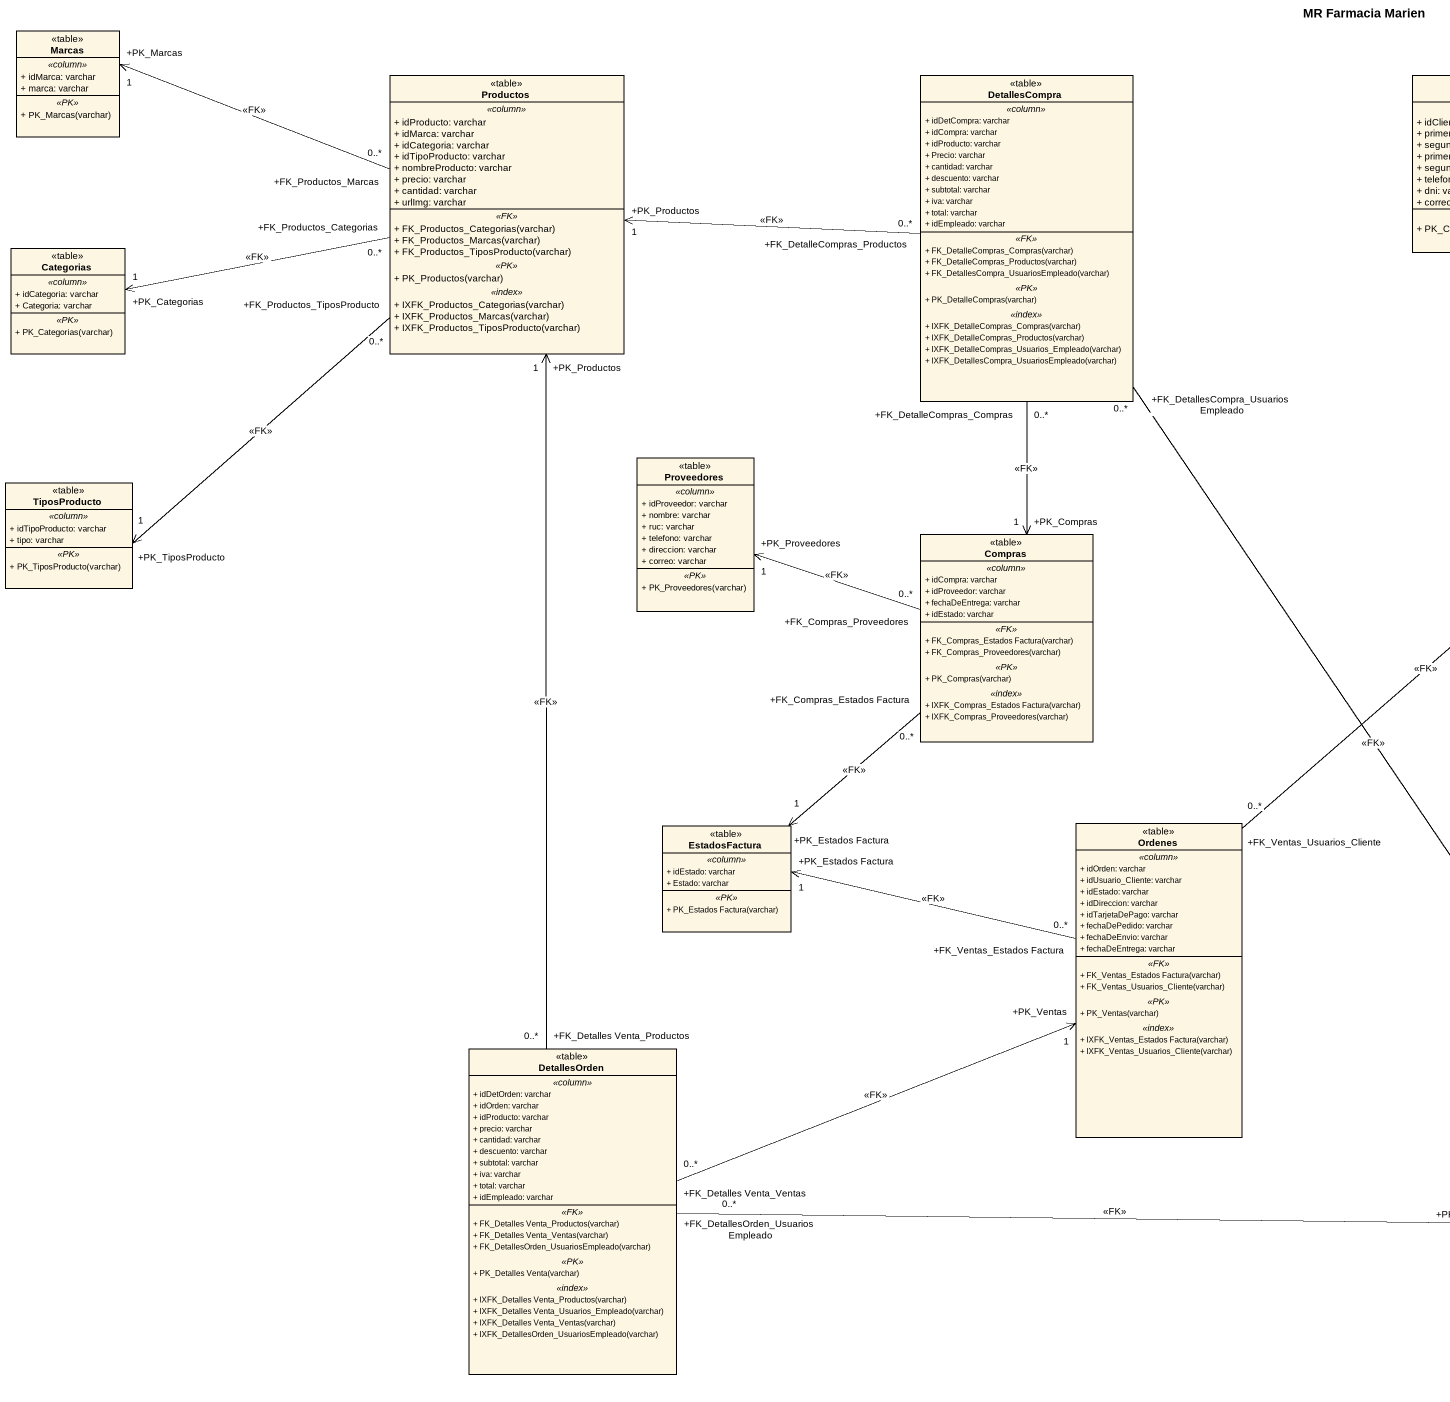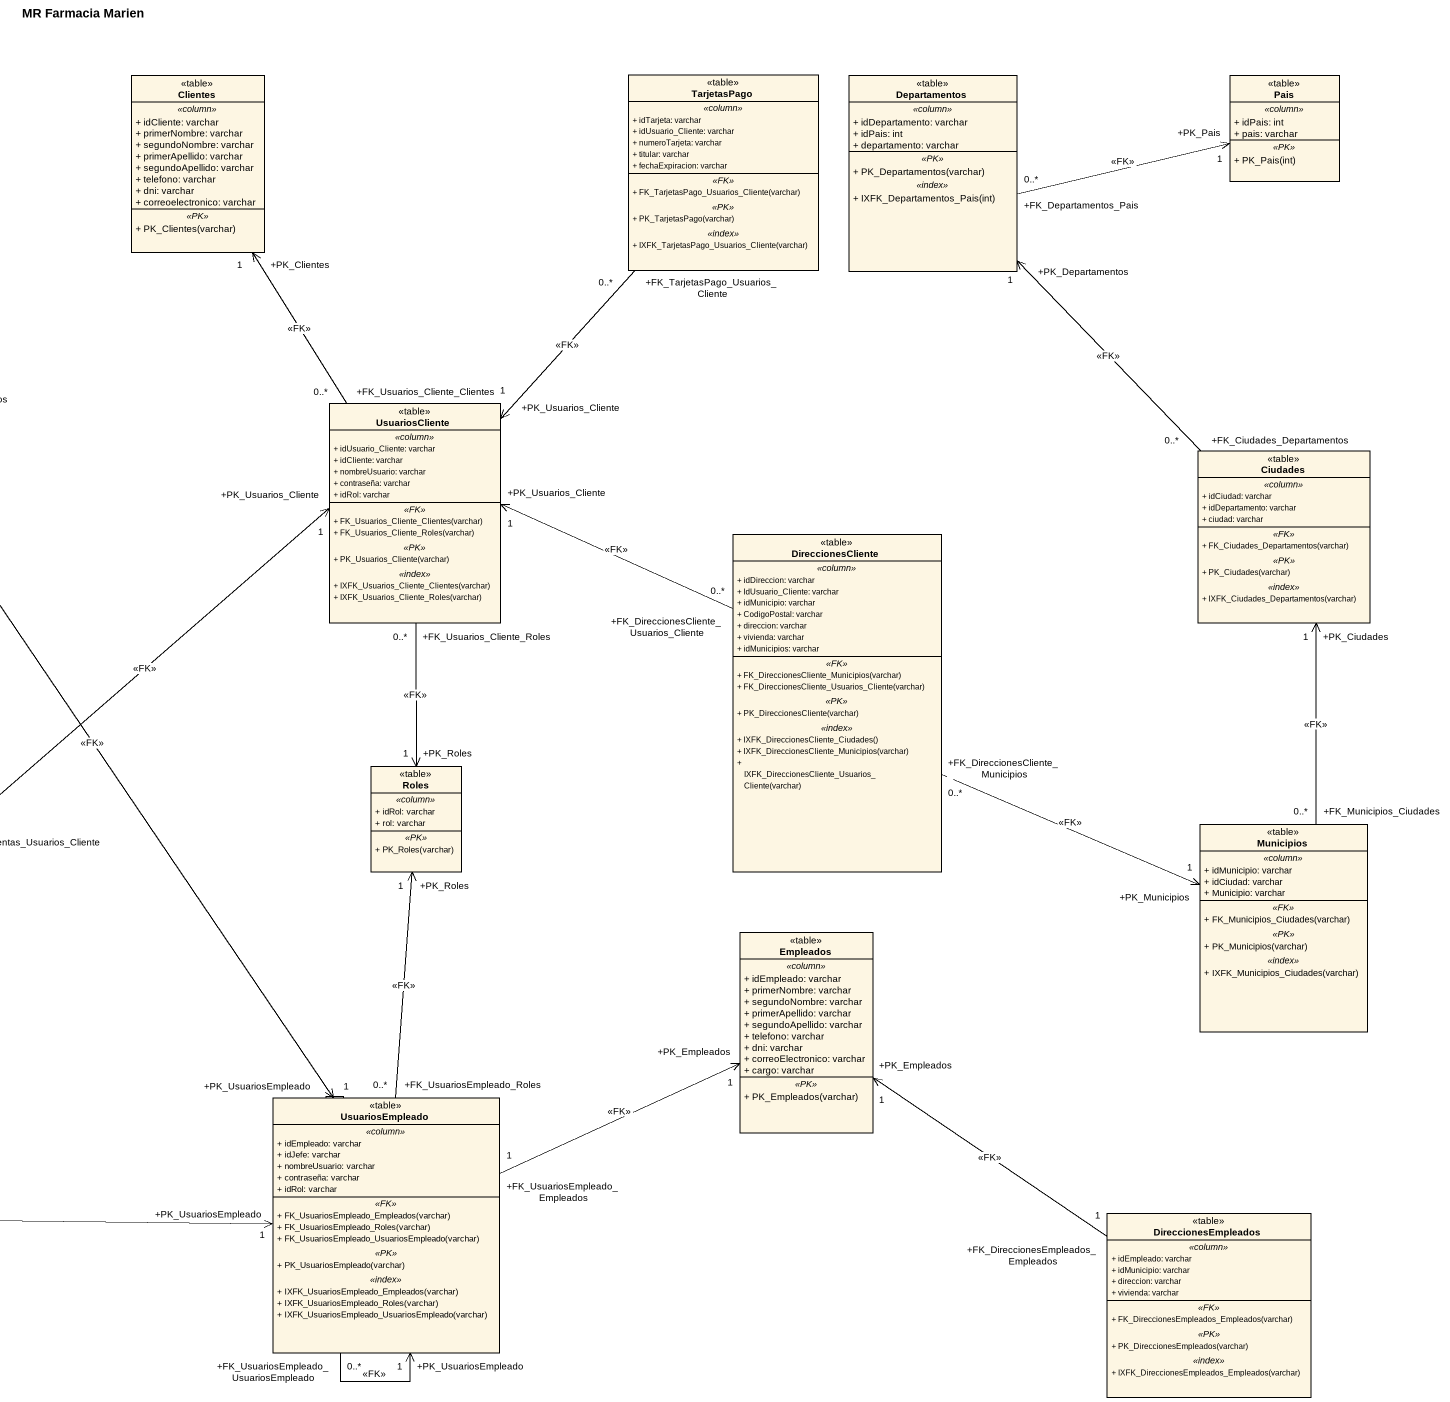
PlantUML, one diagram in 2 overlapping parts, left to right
@startuml
title MR Farmacia Marien
hide circle
hide empty members
skinparam classAttributeIconSize 0
class Marcas <<table>> {
  .. <<column>> ..
  + idMarca: varchar
  + marca: varchar
  .. <<PK>> ..
  + PK_Marcas(varchar)
}
class Productos <<table>> {
  .. <<column>> ..
  + idProducto: varchar
  + idMarca: varchar
  + idCategoria: varchar
  + idTipoProducto: varchar
  + nombreProducto: varchar
  + precio: varchar
  + cantidad: varchar
  + urlImg: varchar
  .. <<FK>> ..
  + FK_Productos_Categorias(varchar)
  + FK_Productos_Marcas(varchar)
  + FK_Productos_TiposProducto(varchar)
  .. <<PK>> ..
  + PK_Productos(varchar)
  .. <<index>> ..
  + IXFK_Productos_Categorias(varchar)
  + IXFK_Productos_Marcas(varchar)
  + IXFK_Productos_TiposProducto(varchar)
}
class DetallesCompra <<table>> {
  .. <<column>> ..
  + idDetCompra: varchar
  + idCompra: varchar
  + idProducto: varchar
  + Precio: varchar
  + cantidad: varchar
  + descuento: varchar
  + subtotal: varchar
  + iva: varchar
  + total: varchar
  + idEmpleado: varchar
  .. <<FK>> ..
  + FK_DetalleCompras_Compras(varchar)
  + FK_DetalleCompras_Productos(varchar)
  + FK_DetallesCompra_UsuariosEmpleado(varchar)
  .. <<PK>> ..
  + PK_DetalleCompras(varchar)
  .. <<index>> ..
  + IXFK_DetalleCompras_Compras(varchar)
  + IXFK_DetalleCompras_Productos(varchar)
  + IXFK_DetalleCompras_Usuarios_Empleado(varchar)
  + IXFK_DetallesCompra_UsuariosEmpleado(varchar)
}
class Clientes <<table>> {
  .. <<column>> ..
  + idCliente: varchar
  + primerNombre: varchar
  + segundoNombre: varchar
  + primerApellido: varchar
  + segundoApellido: varchar
  + telefono: varchar
  + dni: varchar
  + correoelectronico: varchar
  .. <<PK>> ..
  + PK_Clientes(varchar)
}
class TarjetasPago <<table>> {
  .. <<column>> ..
  + idTarjeta: varchar
  + idUsuario_Cliente: varchar
  + numeroTarjeta: varchar
  + titular: varchar
  + fechaExpiracion: varchar
  .. <<FK>> ..
  + FK_TarjetasPago_Usuarios_Cliente(varchar)
  .. <<PK>> ..
  + PK_TarjetasPago(varchar)
  .. <<index>> ..
  + IXFK_TarjetasPago_Usuarios_Cliente(varchar)
}
class Departamentos <<table>> {
  .. <<column>> ..
  + idDepartamento: varchar
  + idPais: int
  + departamento: varchar
  .. <<PK>> ..
  + PK_Departamentos(varchar)
  .. <<index>> ..
  + IXFK_Departamentos_Pais(int)
}
class Pais <<table>> {
  .. <<column>> ..
  + idPais: int
  + pais: varchar
  .. <<PK>> ..
  + PK_Pais(int)
}
class Categorias <<table>> {
  .. <<column>> ..
  + idCategoria: varchar
  + Categoria: varchar
  .. <<PK>> ..
  + PK_Categorias(varchar)
}
class UsuariosCliente <<table>> {
  .. <<column>> ..
  + idUsuario_Cliente: varchar
  + idCliente: varchar
  + nombreUsuario: varchar
  + contraseña: varchar
  + idRol: varchar
  .. <<FK>> ..
  + FK_Usuarios_Cliente_Clientes(varchar)
  + FK_Usuarios_Cliente_Roles(varchar)
  .. <<PK>> ..
  + PK_Usuarios_Cliente(varchar)
  .. <<index>> ..
  + IXFK_Usuarios_Cliente_Clientes(varchar)
  + IXFK_Usuarios_Cliente_Roles(varchar)
}
class TiposProducto <<table>> {
  .. <<column>> ..
  + idTipoProducto: varchar
  + tipo: varchar
  .. <<PK>> ..
  + PK_TiposProducto(varchar)
}
class Proveedores <<table>> {
  .. <<column>> ..
  + idProveedor: varchar
  + nombre: varchar
  + ruc: varchar
  + telefono: varchar
  + direccion: varchar
  + correo: varchar
  .. <<PK>> ..
  + PK_Proveedores(varchar)
}
class Ciudades <<table>> {
  .. <<column>> ..
  + idCiudad: varchar
  + idDepartamento: varchar
  + ciudad: varchar
  .. <<FK>> ..
  + FK_Ciudades_Departamentos(varchar)
  .. <<PK>> ..
  + PK_Ciudades(varchar)
  .. <<index>> ..
  + IXFK_Ciudades_Departamentos(varchar)
}
class Compras <<table>> {
  .. <<column>> ..
  + idCompra: varchar
  + idProveedor: varchar
  + fechaDeEntrega: varchar
  + idEstado: varchar
  .. <<FK>> ..
  + FK_Compras_Estados Factura(varchar)
  + FK_Compras_Proveedores(varchar)
  .. <<PK>> ..
  + PK_Compras(varchar)
  .. <<index>> ..
  + IXFK_Compras_Estados Factura(varchar)
  + IXFK_Compras_Proveedores(varchar)
}
class DireccionesCliente <<table>> {
  .. <<column>> ..
  + idDireccion: varchar
  + IdUsuario_Cliente: varchar
  + idMunicipio: varchar
  + CodigoPostal: varchar
  + direccion: varchar
  + vivienda: varchar
  + idMunicipios: varchar
  .. <<FK>> ..
  + FK_DireccionesCliente_Municipios(varchar)
  + FK_DireccionesCliente_Usuarios_Cliente(varchar)
  .. <<PK>> ..
  + PK_DireccionesCliente(varchar)
  .. <<index>> ..
  + IXFK_DireccionesCliente_Ciudades()
  + IXFK_DireccionesCliente_Municipios(varchar)
  + IXFK_DireccionesCliente_Usuarios_Cliente(varchar)
}
class Roles <<table>> {
  .. <<column>> ..
  + idRol: varchar
  + rol: varchar
  .. <<PK>> ..
  + PK_Roles(varchar)
}
class EstadosFactura <<table>> {
  .. <<column>> ..
  + idEstado: varchar
  + Estado: varchar
  .. <<PK>> ..
  + PK_Estados Factura(varchar)
}
class Ordenes <<table>> {
  .. <<column>> ..
  + idOrden: varchar
  + idUsuario_Cliente: varchar
  + idEstado: varchar
  + idDireccion: varchar
  + idTarjetaDePago: varchar
  + fechaDePedido: varchar
  + fechaDeEnvio: varchar
  + fechaDeEntrega: varchar
  .. <<FK>> ..
  + FK_Ventas_Estados Factura(varchar)
  + FK_Ventas_Usuarios_Cliente(varchar)
  .. <<PK>> ..
  + PK_Ventas(varchar)
  .. <<index>> ..
  + IXFK_Ventas_Estados Factura(varchar)
  + IXFK_Ventas_Usuarios_Cliente(varchar)
}
class Municipios <<table>> {
  .. <<column>> ..
  + idMunicipio: varchar
  + idCiudad: varchar
  + Municipio: varchar
  .. <<FK>> ..
  + FK_Municipios_Ciudades(varchar)
  .. <<PK>> ..
  + PK_Municipios(varchar)
  .. <<index>> ..
  + IXFK_Municipios_Ciudades(varchar)
}
class Empleados <<table>> {
  .. <<column>> ..
  + idEmpleado: varchar
  + primerNombre: varchar
  + segundoNombre: varchar
  + primerApellido: varchar
  + segundoApellido: varchar
  + telefono: varchar
  + dni: varchar
  + correoElectronico: varchar
  + cargo: varchar
  .. <<PK>> ..
  + PK_Empleados(varchar)
}
class DetallesOrden <<table>> {
  .. <<column>> ..
  + idDetOrden: varchar
  + idOrden: varchar
  + idProducto: varchar
  + precio: varchar
  + cantidad: varchar
  + descuento: varchar
  + subtotal: varchar
  + iva: varchar
  + total: varchar
  + idEmpleado: varchar
  .. <<FK>> ..
  + FK_Detalles Venta_Productos(varchar)
  + FK_Detalles Venta_Ventas(varchar)
  + FK_DetallesOrden_UsuariosEmpleado(varchar)
  .. <<PK>> ..
  + PK_Detalles Venta(varchar)
  .. <<index>> ..
  + IXFK_Detalles Venta_Productos(varchar)
  + IXFK_Detalles Venta_Usuarios_Empleado(varchar)
  + IXFK_Detalles Venta_Ventas(varchar)
  + IXFK_DetallesOrden_UsuariosEmpleado(varchar)
}
class UsuariosEmpleado <<table>> {
  .. <<column>> ..
  + idEmpleado: varchar
  + idJefe: varchar
  + nombreUsuario: varchar
  + contraseña: varchar
  + idRol: varchar
  .. <<FK>> ..
  + FK_UsuariosEmpleado_Empleados(varchar)
  + FK_UsuariosEmpleado_Roles(varchar)
  + FK_UsuariosEmpleado_UsuariosEmpleado(varchar)
  .. <<PK>> ..
  + PK_UsuariosEmpleado(varchar)
  .. <<index>> ..
  + IXFK_UsuariosEmpleado_Empleados(varchar)
  + IXFK_UsuariosEmpleado_Roles(varchar)
  + IXFK_UsuariosEmpleado_UsuariosEmpleado(varchar)
}
class DireccionesEmpleados <<table>> {
  .. <<column>> ..
  + idEmpleado: varchar
  + idMunicipio: varchar
  + direccion: varchar
  + vivienda: varchar
  .. <<FK>> ..
  + FK_DireccionesEmpleados_Empleados(varchar)
  .. <<PK>> ..
  + PK_DireccionesEmpleados(varchar)
  .. <<index>> ..
  + IXFK_DireccionesEmpleados_Empleados(varchar)
}
Productos "+FK_Productos_Marcas\n0..*" -left-> "+PK_Marcas\n1" Marcas : <<FK>>
Productos "+FK_Productos_Categorias\n0..*" -left-> "+PK_Categorias\n1" Categorias : <<FK>>
Productos "+FK_Productos_TiposProducto\n0..*" --> "+PK_TiposProducto\n1" TiposProducto : <<FK>>
DetallesCompra "+FK_DetalleCompras_Productos\n0..*" -left-> "+PK_Productos\n1" Productos : <<FK>>
DetallesCompra "+FK_DetalleCompras_Compras\n0..*" --> "+PK_Compras\n1" Compras : <<FK>>
DetallesCompra "+FK_DetallesCompra_UsuariosEmpleado\n0..*" --> "+PK_UsuariosEmpleado\n1" UsuariosEmpleado : <<FK>>
TarjetasPago "+FK_TarjetasPago_Usuarios_Cliente\n0..*" --> "+PK_Usuarios_Cliente\n1" UsuariosCliente : <<FK>>
Departamentos "+FK_Departamentos_Pais\n0..*" -right-> "+PK_Pais\n1" Pais : <<FK>>
UsuariosCliente "+FK_Usuarios_Cliente_Clientes\n0..*" -up-> "+PK_Clientes\n1" Clientes : <<FK>>
UsuariosCliente "+FK_Usuarios_Cliente_Roles\n0..*" --> "+PK_Roles\n1" Roles : <<FK>>
Ciudades "+FK_Ciudades_Departamentos\n0..*" -up-> "+PK_Departamentos\n1" Departamentos : <<FK>>
Compras "+FK_Compras_Proveedores\n0..*" -left-> "+PK_Proveedores\n1" Proveedores : <<FK>>
Compras "+FK_Compras_Estados Factura\n0..*" --> "+PK_Estados Factura\n1" EstadosFactura : <<FK>>
DireccionesCliente "+FK_DireccionesCliente_Usuarios_Cliente\n0..*" -left-> "+PK_Usuarios_Cliente\n1" UsuariosCliente : <<FK>>
DireccionesCliente "+FK_DireccionesCliente_Municipios\n0..*" -right-> "+PK_Municipios\n1" Municipios : <<FK>>
Ordenes "+FK_Ventas_Usuarios_Cliente\n0..*" -up-> "+PK_Usuarios_Cliente\n1" UsuariosCliente : <<FK>>
Ordenes "+FK_Ventas_Estados Factura\n0..*" -left-> "+PK_Estados Factura\n1" EstadosFactura : <<FK>>
Municipios "+FK_Municipios_Ciudades\n0..*" -up-> "+PK_Ciudades\n1" Ciudades : <<FK>>
DetallesOrden "+FK_Detalles Venta_Productos\n0..*" -up-> "+PK_Productos\n1" Productos : <<FK>>
DetallesOrden "+FK_Detalles Venta_Ventas\n0..*" -right-> "+PK_Ventas\n1" Ordenes : <<FK>>
DetallesOrden "+FK_DetallesOrden_UsuariosEmpleado\n0..*" -right-> "+PK_UsuariosEmpleado\n1" UsuariosEmpleado : <<FK>>
UsuariosEmpleado "+FK_UsuariosEmpleado_Roles\n0..*" -up-> "+PK_Roles\n1" Roles : <<FK>>
UsuariosEmpleado "+FK_UsuariosEmpleado_Empleados\n1" -right-> "+PK_Empleados\n1" Empleados : <<FK>>
UsuariosEmpleado -- UsuariosEmpleado
UsuariosEmpleado "+FK_UsuariosEmpleado_UsuariosEmpleado\n0..*" --> "+PK_UsuariosEmpleado\n1" UsuariosEmpleado : <<FK>>
DireccionesEmpleados "+FK_DireccionesEmpleados_Empleados\n1" -up-> "+PK_Empleados\n1" Empleados : <<FK>>
@enduml
